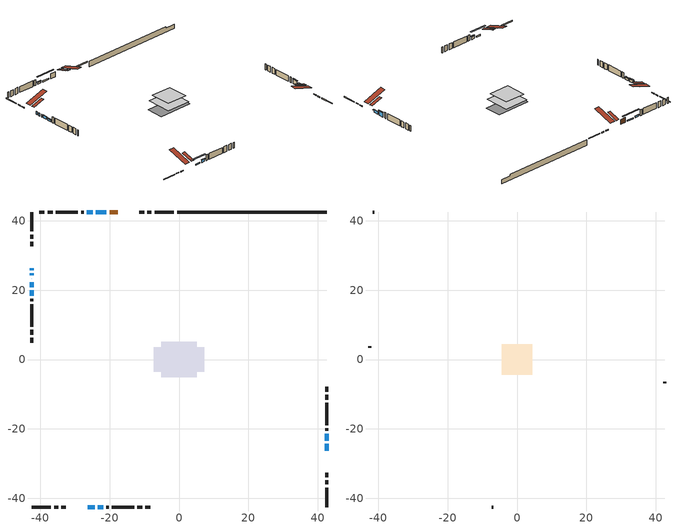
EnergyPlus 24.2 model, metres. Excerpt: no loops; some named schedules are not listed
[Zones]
conditioned space
 floor adiabatic (AdiabaticFloorConstruction): -5.18,-5.18 -5.18,5.18 5.18,5.18 5.18,-5.18 z0.77
 floor foundation (Slab1 construction): -7.28,-3.49 -7.28,3.49 7.28,3.49 7.28,-3.49 z-1.52
 wall outside (RimJoist1 construction): -1.47,42.54 -7.04,42.54 / -42.54,-42.54 -36.97,-42.54 / -42.54,42.54 -42.54,36.97 / 42.54,-42.54 42.54,-36.97 z0.77:1.07
 wall outside (RimJoist2 construction): -7.96,42.54 -9.16,42.54 / -36.04,-42.54 -34.84,-42.54 / -42.54,36.04 -42.54,34.84 / 42.54,-36.04 42.54,-34.84 z0.77:1.07
 wall outside (RimJoist3 construction): -10.09,42.54 -11.4,42.54 / -33.92,-42.54 -32.61,-42.54 / -42.54,33.92 -42.54,32.61 / 42.54,-33.92 42.54,-32.61 z0.77:1.07
 wall outside (AdiabaticWallConstruction 1): -17.68,42.54 -20.03,42.54 z0.77:2.8
 wall outside (AdiabaticWallConstruction): -42.54,26.33 -42.54,25.76 / -42.54,24.83 -42.54,24.25 / -42.54,23.32 -42.54,23.25 z0.77:1.99; 42.54,-26.33 42.54,-24.35 / -23.37,-42.54 -21.9,-42.54 / -42.54,22.33 -42.54,20.85 z0.77:1.84; 42.54,-23.42 42.54,-21.49 z0.77:2.65; -20.95,42.54 -24,42.54 / -26.33,-42.54 -24.3,-42.54 z0.77:1.28; -24.93,42.54 -26.61,42.54 z0.77:1.43; -42.54,19.92 -42.54,18.45 z0.77:1.58
 wall outside (Wall1 construction): -27.53,42.54 -28.21,42.54 / -20.97,-42.54 -20.29,-42.54 / -42.54,17.52 -42.54,16.84 / 42.54,-20.56 42.54,-19.88 z0.77:3.21
 wall outside (Wall2 construction): -29.14,42.54 -35.55,42.54 / -19.36,-42.54 -12.95,-42.54 / -42.54,15.91 -42.54,9.5 / 42.54,-18.95 42.54,-12.54 z0.77:3.21
 wall outside (Wall3 construction): -36.48,42.54 -37.9,42.54 / -12.02,-42.54 -10.6,-42.54 / -42.54,8.57 -42.54,7.15 / 42.54,-11.61 42.54,-10.19 z0.77:3.21
 wall outside (Wall4 construction): -38.83,42.54 -40.25,42.54 / -9.67,-42.54 -8.26,-42.54 / -42.54,6.22 -42.54,4.81 / 42.54,-9.26 42.54,-7.85 z0.77:3.21
 wall foundation (FoundationWall1 construction): -0.54,42.54,-1.52 -0.54,42.54,0.77 38.23,42.54,0.77 38.23,42.54,0.17 42.54,42.54,0.17 42.54,42.54,-1.52
 window (WindowConstruction 6): -42.54,26.33 -42.54,25.76 z0.77:1.99
 window (WindowConstruction 4): 42.54,-26.33 42.54,-24.35 z0.77:1.84
 window (WindowConstruction 5): 42.54,-23.42 42.54,-21.49 z0.77:2.65
 window (WindowConstruction 9): -20.95,42.54 -24,42.54 z0.77:1.28
 window (WindowConstruction 10): -26.33,-42.54 -24.3,-42.54 z0.77:1.28
 window (WindowConstruction 7): -42.54,24.83 -42.54,24.25 z0.77:1.99
 window (WindowConstruction 8): -42.54,23.32 -42.54,23.25 z0.77:1.99
 window (WindowConstruction): -24.93,42.54 -26.6,42.54 z0.77:1.43
 window (WindowConstruction 1): -23.37,-42.54 -21.9,-42.54 z0.77:1.84
 window (WindowConstruction 2): -42.54,22.32 -42.54,20.85 z0.77:1.84
 window (WindowConstruction 3): -42.54,19.92 -42.54,18.45 z0.77:1.58
 door (Door): -17.68,42.54 -20.03,42.54 z0.77:2.8
 ceiling adiabatic (AdiabaticFloorConstruction): 5.18,-5.18 5.18,5.18 -5.18,5.18 -5.18,-5.18 z0.77
 roof outside (Roof2 construction): -16.75,42.54,3.21 -16.75,37.74,4.81 -15.48,37.74,4.81 -15.48,42.54,3.21; -27.26,-42.54,3.21 -27.26,-37.74,4.81 -28.53,-37.74,4.81 -28.53,-42.54,3.21; -42.54,27.26,3.21 -37.74,27.26,4.81 -37.74,28.53,4.81 -42.54,28.53,3.21; 42.54,-27.26,3.21 37.74,-27.26,4.81 37.74,-28.53,4.81 42.54,-28.53,3.21
attic - vented
 floor to conditioned space (Floor1 construction Reversed): -4.33,-4.33 -4.33,4.33 4.33,4.33 4.33,-4.33 z3.21
 wall outside (Wall5 construction): -41.17,42.54 -41.61,42.54 / -7.33,-42.54 -6.89,-42.54 / -42.54,3.88 -42.54,3.44 / 42.54,-6.92 42.54,-6.48 z0.77:3.21
 roof outside (Roof1 construction): -14.55,42.54,3.21 -14.55,34.1,6.02 -12.33,34.1,6.02 -12.33,42.54,3.21; -29.45,-42.54,3.21 -29.45,-34.1,6.02 -31.68,-34.1,6.02 -31.68,-42.54,3.21; -42.54,29.45,3.21 -34.1,29.45,6.02 -34.1,31.68,6.02 -42.54,31.68,3.21; 42.54,-29.45,3.21 34.1,-29.45,6.02 34.1,-31.68,6.02 42.54,-31.68,3.21
shading: 42.54,-24.15 42.54,-26.53 42.95,-26.53 42.95,-24.15 z2.04; 42.54,-21.29 42.54,-23.62 42.95,-23.62 42.95,-21.29 z2.85; -26.64,42.54 -18.31,42.54 -18.31,42.95 -26.64,42.95 z3.92; -21.66,-42.54 -28.97,-42.54 -28.97,-42.95 -21.66,-42.95 z3.92; -26.81,42.54 -24.73,42.54 -24.73,42.95 -26.81,42.95 z1.63; -21.7,-42.54 -23.57,-42.54 -23.57,-42.95 -21.7,-42.95 z2.04; -42.54,20.65 -42.54,22.53 -42.95,22.53 -42.95,20.65 z2.04; -42.54,18.25 -42.54,20.12 -42.95,20.12 -42.95,18.25 z1.78
[Building]
Building 1: Terrain=Suburbs
[Site:Location]
Edmonton Intl AP_AB: Latitude {deg}=53.31; Longitude {deg}=-113.58; Time Zone {hr}=-7; Elevation {m}=723; Keep Site Location Information=Yes
[Site:GroundTemperature:Shallow]
-1.56185, -3.61833, -3.78302, -2.80711, 1.11059, 5.01004, 8.39065, 10.5322, 10.7141, 8.97234, 5.67794, 1.89811
[Site:WaterMainsTemperature]
Calculation Method=Schedule; Temperature Schedule=mains temperature schedule
[Material] Roughness=Rough; Thermal Absorptance=0.9
Name | Thickness {m} | Conductivity {W/m-K} | Density {kg/m3} | Specific Heat {J/kg-K} | Solar Absorptance | Visible Absorptance
asphalt or fiberglass shingles | 0.00635 | 0.162714 | 1121.4 | 1465.45 | 0.4 | 0.4
ceiling loosefill ins | 0.0846667 | 0.0480833 | 16.02 | 1046.75 | 0.7 | 0.7
ceiling stud and cavity | 0.1397 | 0.0815388 | 65.682 | 1177.47 | 0.7 | 0.7
concrete 4.0 in. | 0.1016 | 1.803125 | 2242.8 | 837.4 | 0.7 | 0.7
concrete 8.0 in. | 0.2032 | 1.803125 | 2242.8 | 837.4 | 0.7 | 0.7
door material | 0.04445 | 0.053851 | 512.64 | 1214.23 | 0.7 | 0.7
exterior vertical ins | 0.031018 | 0.029427 | 32.04 | 1214.23 | 0.7 | 0.7
floor covering | 0.0127 | 0.0433444 | 54.468 | 1339.84 | 0.6 | 0.6
floor rigid ins; wall rigid ins | 0.512978 | 0.029427 | 32.04 | 1214.23 | 0.7 | 0.7
floor stud and cavity | 0.1397 | 1.75129 | 37.0049 | 1207.88 | 0.7 | 0.7
furniture material conditioned space 1 | 0.1524 | 0.115458 | 640.8 | 1214.23 | 0.6 | 0.6
gypsum board | 0.0127 | 0.160291 | 801 | 837.4 | 0.6 | 0.6
gypsum board 1 | 0.0127 | 0.160291 | 801 | 837.4 | 0.7 | 0.7
osb sheathing 0.5 in. | 0.0127 | 0.115458 | 512.64 | 1214.23 | 0.7 | 0.7
osb sheathing 0.75 in. | 0.01905 | 0.115458 | 512.64 | 1214.23 | 0.7 | 0.7
osb sheathing 2.0 in. | 0.0508 | 0.115458 | 512.64 | 1214.23 | 0.7 | 0.7
rim joist rigid ins | 0.051816 | 0.029427 | 32.04 | 1214.23 | 0.7 | 0.7
rim joist stud and cavity | 0.0508 | 0.0314757 | 125.044 | 1163.47 | 0.6 | 0.6
rim joist stud and cavity 1 | 0.0508 | 0.337112 | 125.044 | 1163.47 | 0.6 | 0.6
rim joist stud and cavity 2 | 0.0508 | 0.0299094 | 125.044 | 1163.47 | 0.6 | 0.6
roof stud and cavity | 0.2032 | 0.113495 | 78.34581 | 1123.46 | 0.7 | 0.7
wall stud and cavity | 0.1397 | 0.112857 | 139.0536 | 1170.24 | 0.7 | 0.7
wall stud and cavity 1 | 0.1397 | 0.10094 | 139.0536 | 1170.24 | 0.7 | 0.7
wall stud and cavity 2 | 0.1397 | 0.0910889 | 139.0536 | 1170.24 | 0.7 | 0.7
wall stud and cavity 3 | 0.1397 | 0.101716 | 139.0536 | 1170.24 | 0.7 | 0.7
wall stud and cavity 4 | 0.0889 | 6.1454 | 50.32683 | 1063.81 | 0.6 | 0.6
wall stud and cavity 5 | 0.0889 | 0.380278 | 52.3479 | 1209.89 | 0.7 | 0.7
wall stud and cavity 6 | 0.0889 | 0.391764 | 83.0341 | 1211.67 | 0.7 | 0.7
wood siding | 0.0254 | 0.102417 | 544.68 | 1172.36 | 0.4 | 0.4
wood siding 1 | 0.00254 | 0.102417 | 544.68 | 1172.36 | 0.4 | 0.4
wood siding 2; wood siding 3; wood siding 4 | 0.0254 | 0.102417 | 544.68 | 1172.36 | 0.7 | 0.7
[WindowMaterial:SimpleGlazingSystem]
Name | U-Factor {W/m2-K} | Solar Heat Gain Coefficient
WindowMaterial | 2.58008 | 0.43
WindowMaterial 1 | 1.81526 | 0.51
WindowMaterial 2 | 2.39101 | 0.51
WindowMaterial 3 | 2.279717 | 0.56
WindowMaterial 4 | 2.237132 | 0.57
WindowMaterial 5 | 2.24281 | 0.4
WindowMaterial 6 | 2.705567 | 0.3
WindowMaterial 7 | 2.7209 | 0.26
WindowMaterial 8 | 5.10679 | 0.5
WindowMaterial 9 | 3.04 | 0.45
[Construction]
AdiabaticFloorConstruction: floor stud and cavity, floor rigid ins, osb sheathing 0.75 in., floor covering
AdiabaticWallConstruction: wood siding 3, wall rigid ins, wall stud and cavity 5, gypsum board
AdiabaticWallConstruction 1: wood siding 4, wall rigid ins, wall stud and cavity 5, gypsum board
Door: door material
Floor1 construction Reversed: gypsum board, ceiling stud and cavity, ceiling loosefill ins
FoundationWall1 construction: concrete 8.0 in., gypsum board 1
furniture construction conditioned space 1: furniture material conditioned space 1
PartitionWallConstruction: gypsum board, wall stud and cavity 6, gypsum board
RimJoist1 construction: wood siding 2, osb sheathing 2.0 in., rim joist stud and cavity
RimJoist2 construction: wood siding 2, rim joist rigid ins, osb sheathing 2.0 in., rim joist stud and cavity 1
RimJoist3 construction: wood siding 2, osb sheathing 2.0 in., rim joist stud and cavity 2
Roof1 construction: asphalt or fiberglass shingles
Roof2 construction: asphalt or fiberglass shingles, osb sheathing 0.75 in., roof stud and cavity, gypsum board
Slab1 construction: concrete 4.0 in.
Wall1 construction: wood siding, osb sheathing 0.5 in., wall stud and cavity, gypsum board
Wall2 construction: wood siding, osb sheathing 0.5 in., wall stud and cavity 1, gypsum board
Wall3 construction: wood siding, osb sheathing 0.5 in., wall stud and cavity 2, gypsum board
Wall4 construction: wood siding, osb sheathing 0.5 in., wall stud and cavity 3, gypsum board
Wall5 construction: wood siding 1, wall stud and cavity 4
WindowConstruction: WindowMaterial
WindowConstruction 1; WindowConstruction 2: WindowMaterial 1
WindowConstruction 10: WindowMaterial 9
WindowConstruction 3: WindowMaterial 2
WindowConstruction 4: WindowMaterial 3
WindowConstruction 5: WindowMaterial 4
WindowConstruction 6: WindowMaterial 5
WindowConstruction 7: WindowMaterial 6
WindowConstruction 8: WindowMaterial 7
WindowConstruction 9: WindowMaterial 8
[Zone] Multiplier=1; Part of Total Floor Area=Yes
Name | Volume {m3}
attic - vented | 34.2806
conditioned space | 524.4
[Space]
Name | Zone | Volume {m3}
attic - vented 1 | attic - vented | 34.2806
conditioned space 1 | conditioned space | 524.4
[ZoneInfiltration:EffectiveLeakageArea]
infil attic - vented 1: Zone or Space=attic - vented 1; Schedule=Always On Discrete; Effective Air Leakage Area {cm2}=2611.13; Stack Coefficient=0.000365174; Wind Coefficient=1.29113e-05
[ZoneMixing]
whole house fan mix: Zone or Space=attic - vented; Schedule=Always On Continuous; Design Flow Rate Calculation Method=Flow/Zone; Design Flow Rate {m3/s}=0; Source Zone or Space=conditioned space
[SurfaceProperty:ExposedFoundationPerimeter]
Slab1: Exposed Perimeter Calculation Method=TotalExposedPerimeter; Total Exposed Perimeter {m}=43.08
[InternalMass] Zone or ZoneList=conditioned space; Space or SpaceList=conditioned space 1
Name | Construction | Surface Area {m2}
furniture mass conditioned space 1 | furniture construction conditioned space 1 | 83.56
partition wall mass | PartitionWallConstruction | 208.9
[Lights]
interior lighting: Zone or ZoneList or Space or SpaceList=conditioned space 1; Schedule=interior lighting schedule; Design Level Calculation Method=LightingLevel; Lighting Level {W}=343.2; Return Air Fraction=0; Fraction Radiant=0.6; Fraction Visible=0.2; Fraction Replaceable=1
[People]
occupants: Zone or ZoneList or Space or SpaceList=conditioned space 1; Number of People Schedule=occupants schedule; Number of People Calculation Method=People; Number of People=3; Fraction Radiant=0.314171; Sensible Heat Fraction=0.56303; Activity Level Schedule=occupants activity schedule; Carbon Dioxide Generation Rate {m3/s-W}=0; Enable ASHRAE 55 Comfort Warnings=No; Mean Radiant Temperature Calculation Type=EnclosureAveraged
[ElectricEquipment] Zone or ZoneList or Space or SpaceList=conditioned space 1; Design Level Calculation Method=EquipmentLevel
Name | Schedule | Design Level {W} | Fraction Latent | Fraction Radiant | Fraction Lost
clothes dryer | clothes dryer schedule | 140.772 | 0.015 | 0.081 | 0.85
clothes washer | clothes washer schedule | 32.1985 | 0.03 | 0.162 | 0.7
cooking range | cooking range schedule | 215.147 | 0.08 | 0.432 | 0.2
dishwasher | dishwasher schedule | 66.8632 | 0.3 | 0.18 | 0.4
fridge | fridge schedule | 72.9452 | 0 | 0.6 | 0
mech vent bath fan 0 | mech vent bath fan 0 schedule | 50.2 | 0 | 0 | 1
mech vent bath fan 1 | mech vent bath fan 1 schedule | 50.2 | 0 | 0 | 1
mech vent house fan | mech vent house fan schedule | 0 | 0 | 0 | 1
mech vent house fan cfis | mech vent house fan cfis schedule | 0 | 0 | 0 | 0
mech vent range fan 0 | mech vent range fan 0 schedule | 57 | 0 | 0 | 1
misc plug loads | misc plug loads schedule | 494.7 | 0.045 | 0.513 | 0.1
whole house fan | Always On Discrete | 0 | 0 | 0 | 1
[OtherEquipment] Zone or ZoneList or Space or SpaceList=conditioned space 1; Design Level Calculation Method=EquipmentLevel
Name | Fuel Type | Schedule | Design Level {W} | Fraction Latent | Fraction Radiant | Fraction Lost
clothes dryer 1 | Electricity | clothes dryer schedule | 0 | 0.015 | 0.081 | 0.85
cooking range 1 | Electricity | cooking range schedule | 0 | 0.08 | 0.432 | 0.2
general water use latent | None | general water use schedule | 62.594 | 1 | 0 | 0
general water use sensible | None | general water use schedule | -61.6891 | 0 | 0.6 | 0
mech vent house fan latent load | None | Always On Discrete | 0 | 1 | 0 | 0
mech vent house fan sensible load | None | Always On Discrete | 0 | 0 | 0 | 0
water heater energy adjustment1 | NaturalGas | Always On Discrete | 0.01 | 0 | 0 | 1
[ZoneInfiltration:DesignFlowRate] Zone or ZoneList or Space or SpaceList=conditioned space 1; Schedule=Always On Discrete; Design Flow Rate Calculation Method=Flow/Zone; Design Flow Rate {m3/s}=0
infil flow; natural vent flow; whole house fan flow
[AvailabilityManager:Scheduled]
furnace airloop Availability Manager: Schedule=Always On Discrete
[Foundation:Kiva]
Foundation Kiva 1: Initial Indoor Air Temperature {C}=18; Wall Height Above Grade {m}=0.769986; Wall Depth Below Slab {m}=0.2032; Custom Block Material Name 1=exterior vertical ins; Custom Block Depth 1 {m}=2.28999; Custom Block X Position 1 {m}=0.2159; Custom Block Z Position 1 {m}=0
[Foundation:Kiva:Settings]
Soil Conductivity {W/m-K}=0.849921; Soil Density {kg/m3}=1842.3; Soil Specific Heat {J/kg-K}=418.7; Ground Solar Absorptivity=0.9; Ground Thermal Absorptivity=0.9; Ground Surface Roughness {m}=0.03; Far-Field Width {m}=40; Deep-Ground Boundary Condition=ZeroFlux; Deep-Ground Depth {m}=40; Minimum Cell Dimension {m}=0.2; Maximum Cell Growth Coefficient=3; Simulation Timestep=Timestep
[Exterior:Lights]
exterior lighting: Schedule=exterior lighting schedule; Design Level {W}=75.6
[EnergyManagementSystem:GlobalVariable]
furnace_airloop_Fan_RTF
infil_program_Qfan
infil_program_Qinf
natural_vent_program_Qnv
natural_vent_program_Qwhf
[EnergyManagementSystem:Sensor]
Name | Output:Variable or Output:Meter Index Key | Output:Variable or Output:Meter
airflow_gain | infil flow | Infiltration Sensible Heat Gain Energy
airflow_gain_1 | natural vent flow | Infiltration Sensible Heat Gain Energy
airflow_gain_2 | whole house fan flow | Infiltration Sensible Heat Gain Energy
airflow_loss | infil flow | Infiltration Sensible Heat Loss Energy
airflow_loss_1 | natural vent flow | Infiltration Sensible Heat Loss Energy
airflow_loss_2 | whole house fan flow | Infiltration Sensible Heat Loss Energy
clg_load_cond |  | Cooling:EnergyTransfer:Zone:CONDITIONED SPACE
clg_sp_s; clg_sp_s_1 | cooling setpoint | Schedule Value
clothes_dryer_exhaust_0_sch_s | clothes dryer exhaust 0 schedule | Schedule Value
cool_season | cooling season schedule | Schedule Value
htg_load_cond |  | Heating:EnergyTransfer:Zone:CONDITIONED SPACE
htg_sp_s; htg_sp_s_1 | heating setpoint | Schedule Value
ig_ee_conv | clothes dryer | Electric Equipment Convective Heating Energy
ig_ee_conv_2 | cooking range | Electric Equipment Convective Heating Energy
ig_ee_conv_4 | fridge | Electric Equipment Convective Heating Energy
ig_ee_conv_5 | misc plug loads | Electric Equipment Convective Heating Energy
ig_ee_conv_6 | whole house fan | Electric Equipment Convective Heating Energy
ig_ee_rad | clothes dryer | Electric Equipment Radiant Heating Energy
ig_ee_rad_2 | cooking range | Electric Equipment Radiant Heating Energy
ig_ee_rad_4 | fridge | Electric Equipment Radiant Heating Energy
ig_ee_rad_5 | misc plug loads | Electric Equipment Radiant Heating Energy
ig_ee_rad_6 | whole house fan | Electric Equipment Radiant Heating Energy
ig_lgt_conv | interior lighting | Lights Convective Heating Energy
ig_lgt_rad | interior lighting | Lights Radiant Heating Energy
ig_lgt_vis | interior lighting | Lights Visible Radiation Heating Energy
ig_oe_conv | clothes dryer 1 | Other Equipment Convective Heating Energy
ig_oe_conv_1 | cooking range 1 | Other Equipment Convective Heating Energy
ig_oe_conv_2 | general water use latent | Other Equipment Convective Heating Energy
ig_oe_conv_3 | general water use sensible | Other Equipment Convective Heating Energy
ig_oe_conv_4 | water heater energy adjustment1 | Other Equipment Convective Heating Energy
ig_oe_rad | clothes dryer 1 | Other Equipment Radiant Heating Energy
ig_oe_rad_1 | cooking range 1 | Other Equipment Radiant Heating Energy
ig_oe_rad_2 | general water use latent | Other Equipment Radiant Heating Energy
ig_oe_rad_3 | general water use sensible | Other Equipment Radiant Heating Energy
ig_oe_rad_4 | water heater energy adjustment1 | Other Equipment Radiant Heating Energy
ig_ppl_conv | occupants | People Convective Heating Energy
ig_ppl_rad | occupants | People Radiant Heating Energy
im_conv | furniture mass conditioned space 1 | Surface Inside Face Convection Heat Gain Energy
im_conv_1 | partition wall mass | Surface Inside Face Convection Heat Gain Energy
im_ig | furniture mass conditioned space 1 | Surface Inside Face Internal Gains Radiation Heat Gain Energy
im_ig_1 | partition wall mass | Surface Inside Face Internal Gains Radiation Heat Gain Energy
im_lgt | furniture mass conditioned space 1 | Surface Inside Face Lights Radiation Heat Gain Energy
im_lgt_1 | partition wall mass | Surface Inside Face Lights Radiation Heat Gain Energy
im_sol | furniture mass conditioned space 1 | Surface Inside Face Solar Radiation Heat Gain Energy
im_sol_1 | partition wall mass | Surface Inside Face Solar Radiation Heat Gain Energy
im_surf | furniture mass conditioned space 1 | Surface Inside Face Net Surface Thermal Radiation Heat Gain Energy
im_surf_1 | partition wall mass | Surface Inside Face Net Surface Thermal Radiation Heat Gain Energy
mech_vent_bath_fan_0_sch_s | mech vent bath fan 0 schedule | Schedule Value
mech_vent_bath_fan_1_sch_s | mech vent bath fan 1 schedule | Schedule Value
mech_vent_range_fan_0_sch_s | mech vent range fan 0 schedule | Schedule Value
mv_conv | mech vent bath fan 0 | Electric Equipment Convective Heating Energy
mv_conv_1 | mech vent bath fan 1 | Electric Equipment Convective Heating Energy
mv_conv_2 | mech vent house fan | Electric Equipment Convective Heating Energy
mv_conv_3 | mech vent house fan cfis | Electric Equipment Convective Heating Energy
mv_conv_4 | mech vent range fan 0 | Electric Equipment Convective Heating Energy
mv_conv_5 | mech vent house fan latent load | Other Equipment Convective Heating Energy
mv_conv_6 | mech vent house fan sensible load | Other Equipment Convective Heating Energy
mv_rad | mech vent bath fan 0 | Electric Equipment Radiant Heating Energy
mv_rad_1 | mech vent bath fan 1 | Electric Equipment Radiant Heating Energy
mv_rad_2 | mech vent house fan | Electric Equipment Radiant Heating Energy
mv_rad_3 | mech vent house fan cfis | Electric Equipment Radiant Heating Energy
mv_rad_4 | mech vent range fan 0 | Electric Equipment Radiant Heating Energy
mv_rad_5 | mech vent house fan latent load | Other Equipment Radiant Heating Energy
mv_rad_6 | mech vent house fan sensible load | Other Equipment Radiant Heating Energy
natural_vent_s | natural vent schedule | Schedule Value
out_pb_s |  | Site Outdoor Air Barometric Pressure
out_wt_s |  | Site Outdoor Air Humidity Ratio
site_vw_s |  | Site Wind Speed
ss_back_out | Window1 | Surface Window Shortwave from Zone Back Out Window Heat Transfer Rate
ss_back_out_1 | Window10 | Surface Window Shortwave from Zone Back Out Window Heat Transfer Rate
ss_back_out_10 | Window9 | Surface Window Shortwave from Zone Back Out Window Heat Transfer Rate
ss_back_out_2 | Window11 | Surface Window Shortwave from Zone Back Out Window Heat Transfer Rate
ss_back_out_3 | Window13 | Surface Window Shortwave from Zone Back Out Window Heat Transfer Rate
ss_back_out_4 | Window16 | Surface Window Shortwave from Zone Back Out Window Heat Transfer Rate
ss_back_out_5 | Window2 | Surface Window Shortwave from Zone Back Out Window Heat Transfer Rate
ss_back_out_6 | Window4 | Surface Window Shortwave from Zone Back Out Window Heat Transfer Rate
ss_back_out_7 | Window5 | Surface Window Shortwave from Zone Back Out Window Heat Transfer Rate
ss_back_out_8 | Window7 | Surface Window Shortwave from Zone Back Out Window Heat Transfer Rate
ss_back_out_9 | Window8 | Surface Window Shortwave from Zone Back Out Window Heat Transfer Rate
ss_conv | Door1 | Surface Inside Face Convection Heat Gain Energy
ss_conv_1 | Window1 | Surface Inside Face Convection Heat Gain Energy
ss_conv_10 | Window8 | Surface Inside Face Convection Heat Gain Energy
ss_conv_11 | Window9 | Surface Inside Face Convection Heat Gain Energy
ss_conv_2 | Window10 | Surface Inside Face Convection Heat Gain Energy
ss_conv_3 | Window11 | Surface Inside Face Convection Heat Gain Energy
ss_conv_4 | Window13 | Surface Inside Face Convection Heat Gain Energy
ss_conv_5 | Window16 | Surface Inside Face Convection Heat Gain Energy
ss_conv_6 | Window2 | Surface Inside Face Convection Heat Gain Energy
ss_conv_7 | Window4 | Surface Inside Face Convection Heat Gain Energy
ss_conv_8 | Window5 | Surface Inside Face Convection Heat Gain Energy
ss_conv_9 | Window7 | Surface Inside Face Convection Heat Gain Energy
ss_ig | Door1 | Surface Inside Face Internal Gains Radiation Heat Gain Energy
ss_ig_1 | Window1 | Surface Inside Face Internal Gains Radiation Heat Gain Energy
ss_ig_10 | Window8 | Surface Inside Face Internal Gains Radiation Heat Gain Energy
ss_ig_11 | Window9 | Surface Inside Face Internal Gains Radiation Heat Gain Energy
ss_ig_2 | Window10 | Surface Inside Face Internal Gains Radiation Heat Gain Energy
ss_ig_3 | Window11 | Surface Inside Face Internal Gains Radiation Heat Gain Energy
ss_ig_4 | Window13 | Surface Inside Face Internal Gains Radiation Heat Gain Energy
ss_ig_5 | Window16 | Surface Inside Face Internal Gains Radiation Heat Gain Energy
ss_ig_6 | Window2 | Surface Inside Face Internal Gains Radiation Heat Gain Energy
ss_ig_7 | Window4 | Surface Inside Face Internal Gains Radiation Heat Gain Energy
ss_ig_8 | Window5 | Surface Inside Face Internal Gains Radiation Heat Gain Energy
ss_ig_9 | Window7 | Surface Inside Face Internal Gains Radiation Heat Gain Energy
ss_lgt | Door1 | Surface Inside Face Lights Radiation Heat Gain Energy
ss_sol | Door1 | Surface Inside Face Solar Radiation Heat Gain Energy
ss_surf | Door1 | Surface Inside Face Net Surface Thermal Radiation Heat Gain Energy
ss_surf_1 | Window1 | Surface Inside Face Net Surface Thermal Radiation Heat Gain Energy
ss_surf_10 | Window8 | Surface Inside Face Net Surface Thermal Radiation Heat Gain Energy
ss_surf_11 | Window9 | Surface Inside Face Net Surface Thermal Radiation Heat Gain Energy
ss_surf_2 | Window10 | Surface Inside Face Net Surface Thermal Radiation Heat Gain Energy
ss_surf_3 | Window11 | Surface Inside Face Net Surface Thermal Radiation Heat Gain Energy
ss_surf_4 | Window13 | Surface Inside Face Net Surface Thermal Radiation Heat Gain Energy
ss_surf_5 | Window16 | Surface Inside Face Net Surface Thermal Radiation Heat Gain Energy
ss_surf_6 | Window2 | Surface Inside Face Net Surface Thermal Radiation Heat Gain Energy
ss_surf_7 | Window4 | Surface Inside Face Net Surface Thermal Radiation Heat Gain Energy
ss_surf_8 | Window5 | Surface Inside Face Net Surface Thermal Radiation Heat Gain Energy
ss_surf_9 | Window7 | Surface Inside Face Net Surface Thermal Radiation Heat Gain Energy
ss_trans_in | Window1 | Surface Window Transmitted Solar Radiation Rate
ss_trans_in_1 | Window10 | Surface Window Transmitted Solar Radiation Rate
ss_trans_in_10 | Window9 | Surface Window Transmitted Solar Radiation Rate
ss_trans_in_2 | Window11 | Surface Window Transmitted Solar Radiation Rate
ss_trans_in_3 | Window13 | Surface Window Transmitted Solar Radiation Rate
ss_trans_in_4 | Window16 | Surface Window Transmitted Solar Radiation Rate
ss_trans_in_5 | Window2 | Surface Window Transmitted Solar Radiation Rate
ss_trans_in_6 | Window4 | Surface Window Transmitted Solar Radiation Rate
ss_trans_in_7 | Window5 | Surface Window Transmitted Solar Radiation Rate
ss_trans_in_8 | Window7 | Surface Window Transmitted Solar Radiation Rate
ss_trans_in_9 | Window8 | Surface Window Transmitted Solar Radiation Rate
ss_trans_out | Window1 | Surface Inside Face Initial Transmitted Diffuse Transmitted Out Window Solar Radiation Rate
ss_trans_out_1 | Window10 | Surface Inside Face Initial Transmitted Diffuse Transmitted Out Window Solar Radiation Rate
ss_trans_out_10 | Window9 | Surface Inside Face Initial Transmitted Diffuse Transmitted Out Window Solar Radiation Rate
